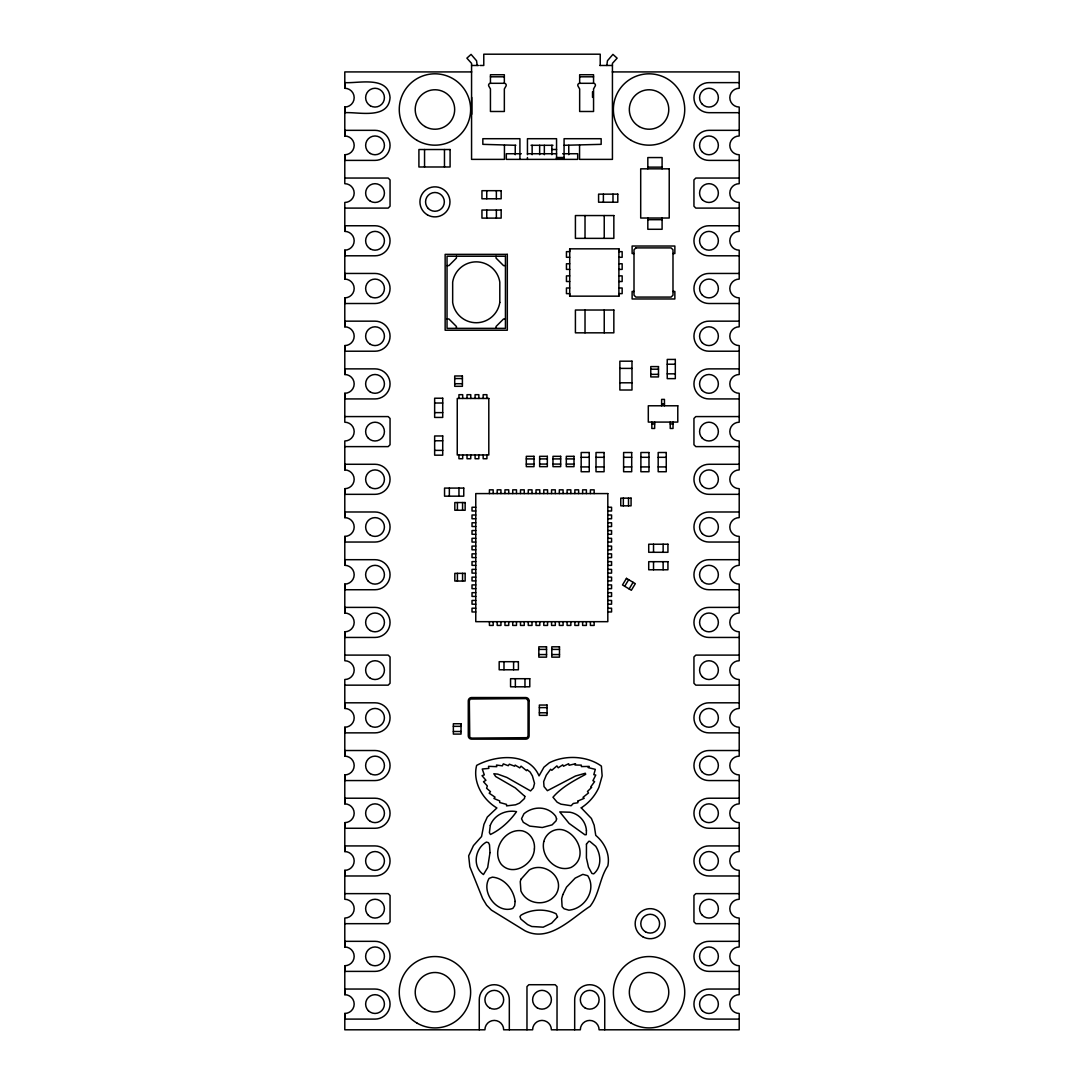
<?xml version="1.0" encoding="UTF-8"?>
<svg xmlns="http://www.w3.org/2000/svg" width="1084" height="1084" viewBox="0 0 1084 1084"><rect width="100%" height="100%" fill="white"/><g stroke="black" fill="none" stroke-linecap="round" stroke-linejoin="round"><path stroke-width="1.5" d="M569.71 296.162L569.71 248.832L618.896 248.832L618.896 296.162L569.71 296.162L569.71 293.628L566.444 293.628L566.444 287.992L569.71 287.992M344.793 88.265L344.793 82.628C358.696 83.495 388.424 75.514 390.05 97.655C388.424 119.809 358.696 111.828 344.793 112.682L344.793 107.045A9.39 9.39 0 0 0 354.183 97.655A9.39 9.39 0 0 0 344.793 88.265L344.793 71.923L471.743 71.923M344.793 135.974L344.793 130.337L375.023 130.337A15.027 15.027 0 0 1 390.05 145.364A15.027 15.027 0 0 1 375.023 160.391L344.793 160.391L344.793 154.755A9.39 9.39 0 0 0 354.183 145.364A9.39 9.39 0 0 0 344.793 135.974L344.793 107.045M344.793 231.38L344.793 225.757L375.023 225.757A15.027 15.027 0 0 1 390.05 240.783A15.027 15.027 0 0 1 375.023 255.797L344.793 255.797L344.793 250.174A9.39 9.39 0 0 0 354.183 240.783A9.39 9.39 0 0 0 344.793 231.38L344.793 202.464A9.39 9.39 0 0 0 354.183 193.074A9.39 9.39 0 0 0 344.793 183.684L344.793 154.755M344.793 279.089L344.793 273.453L375.023 273.453A15.027 15.027 0 0 1 390.05 288.48A15.027 15.027 0 0 1 375.023 303.506L344.793 303.506L344.793 297.87A9.39 9.39 0 0 0 354.183 288.48A9.39 9.39 0 0 0 344.793 279.089L344.793 250.174M344.793 326.799L344.793 321.162L375.023 321.162A15.027 15.027 0 0 1 390.05 336.189A15.027 15.027 0 0 1 375.023 351.216L344.793 351.216L344.793 345.579A9.39 9.39 0 0 0 354.183 336.189A9.39 9.39 0 0 0 344.793 326.799L344.793 297.87M344.793 374.508L344.793 368.872L375.023 368.872A15.027 15.027 0 0 1 390.05 383.899A15.027 15.027 0 0 1 375.023 398.926L344.793 398.926L344.793 393.289A9.39 9.39 0 0 0 354.183 383.899A9.39 9.39 0 0 0 344.793 374.508L344.793 345.579M344.793 469.914L344.793 464.277L375.023 464.277A15.027 15.027 0 0 1 390.05 479.304A15.027 15.027 0 0 1 375.023 494.331L344.793 494.331L344.793 488.694A9.39 9.39 0 0 0 354.183 479.304A9.39 9.39 0 0 0 344.793 469.914L344.793 440.985A9.39 9.39 0 0 0 354.183 431.595A9.39 9.39 0 0 0 344.793 422.204L344.793 393.289M344.793 517.624L344.793 511.987L375.023 511.987A15.027 15.027 0 0 1 390.05 527.014A15.027 15.027 0 0 1 375.023 542.041L344.793 542.041L344.793 536.404A9.39 9.39 0 0 0 354.183 527.014A9.39 9.39 0 0 0 344.793 517.624L344.793 488.694M344.793 565.32L344.793 559.696L375.023 559.696A15.027 15.027 0 0 1 390.05 574.723A15.027 15.027 0 0 1 375.023 589.737L344.793 589.737L344.793 584.113A9.39 9.39 0 0 0 354.183 574.723A9.39 9.39 0 0 0 344.793 565.32L344.793 536.404M344.793 613.029L344.793 607.392L375.023 607.392A15.027 15.027 0 0 1 390.05 622.419A15.027 15.027 0 0 1 375.023 637.446L344.793 637.446L344.793 631.809A9.39 9.39 0 0 0 354.183 622.419A9.39 9.39 0 0 0 344.793 613.029L344.793 584.113M344.793 708.448L344.793 702.811L375.023 702.811A15.027 15.027 0 0 1 390.05 717.838A15.027 15.027 0 0 1 375.023 732.865L344.793 732.865L344.793 727.229A9.39 9.39 0 0 0 354.183 717.838A9.39 9.39 0 0 0 344.793 708.448L344.793 679.519A9.39 9.39 0 0 0 354.183 670.129A9.39 9.39 0 0 0 344.793 660.739L344.793 631.809M344.793 756.144L344.793 750.521L375.023 750.521A15.027 15.027 0 0 1 390.05 765.534A15.027 15.027 0 0 1 375.023 780.561L344.793 780.561L344.793 774.924A9.39 9.39 0 0 0 354.183 765.534A9.39 9.39 0 0 0 344.793 756.144L344.793 727.229M344.793 803.854L344.793 798.217L375.023 798.217A15.027 15.027 0 0 1 390.05 813.244A15.027 15.027 0 0 1 375.023 828.271L344.793 828.271L344.793 822.634A9.39 9.39 0 0 0 354.183 813.244A9.39 9.39 0 0 0 344.793 803.854L344.793 774.924M344.793 851.563L344.793 845.926L375.023 845.926A15.027 15.027 0 0 1 390.05 860.953A15.027 15.027 0 0 1 375.023 875.98L344.793 875.98L344.793 870.344A9.39 9.39 0 0 0 354.183 860.953A9.39 9.39 0 0 0 344.793 851.563L344.793 822.634M344.793 946.969L344.793 941.332L375.023 941.332A15.027 15.027 0 0 1 390.05 956.359A15.027 15.027 0 0 1 375.023 971.386L344.793 971.386L344.793 965.749A9.39 9.39 0 0 0 354.183 956.359A9.39 9.39 0 0 0 344.793 946.969L344.793 918.053A9.39 9.39 0 0 0 354.183 908.663A9.39 9.39 0 0 0 344.793 899.273L344.793 870.344M344.793 994.678L344.793 989.042L375.023 989.042A15.027 15.027 0 0 1 390.05 1004.069A15.027 15.027 0 0 1 375.023 1019.096L344.793 1019.096L344.793 1013.459A9.39 9.39 0 0 0 354.183 1004.069A9.39 9.39 0 0 0 344.793 994.678L344.793 965.749M624.709 586.281L628.679 579.683M629.14 588.937L633.097 582.338M471.567 65.474L478.532 65.474M479.982 65.474L483.776 65.474L483.776 54.2L600.224 54.2L600.224 65.474M599.818 65.474L612.433 65.474M612.257 71.923L739.207 71.923L739.207 88.265A9.39 9.39 0 0 0 729.817 97.655A9.39 9.39 0 0 0 739.207 107.045L739.207 135.974A9.39 9.39 0 0 0 729.817 145.364A9.39 9.39 0 0 0 739.207 154.755L739.207 183.684A9.39 9.39 0 0 0 729.817 193.074A9.39 9.39 0 0 0 739.207 202.464L739.207 231.38A9.39 9.39 0 0 0 729.817 240.783A9.39 9.39 0 0 0 739.207 250.174L739.207 279.089A9.39 9.39 0 0 0 729.817 288.48A9.39 9.39 0 0 0 739.207 297.87L739.207 326.799A9.39 9.39 0 0 0 729.817 336.189A9.39 9.39 0 0 0 739.207 345.579L739.207 374.508A9.39 9.39 0 0 0 729.817 383.899A9.39 9.39 0 0 0 739.207 393.289L739.207 422.204A9.39 9.39 0 0 0 729.817 431.595A9.39 9.39 0 0 0 739.207 440.985L739.207 469.914A9.39 9.39 0 0 0 729.817 479.304A9.39 9.39 0 0 0 739.207 488.694L739.207 517.624A9.39 9.39 0 0 0 729.817 527.014A9.39 9.39 0 0 0 739.207 536.404L739.207 565.32A9.39 9.39 0 0 0 729.817 574.723A9.39 9.39 0 0 0 739.207 584.113L739.207 613.029A9.39 9.39 0 0 0 729.817 622.419A9.39 9.39 0 0 0 739.207 631.809L739.207 660.739A9.39 9.39 0 0 0 729.817 670.129A9.39 9.39 0 0 0 739.207 679.519L739.207 708.448A9.39 9.39 0 0 0 729.817 717.838A9.39 9.39 0 0 0 739.207 727.229L739.207 756.144A9.39 9.39 0 0 0 729.817 765.534A9.39 9.39 0 0 0 739.207 774.924L739.207 803.854A9.39 9.39 0 0 0 729.817 813.244A9.39 9.39 0 0 0 739.207 822.634L739.207 851.563A9.39 9.39 0 0 0 729.817 860.953A9.39 9.39 0 0 0 739.207 870.344L739.207 899.273A9.39 9.39 0 0 0 729.817 908.663A9.39 9.39 0 0 0 739.207 918.053L739.207 946.969A9.39 9.39 0 0 0 729.817 956.359A9.39 9.39 0 0 0 739.207 965.749L739.207 994.678A9.39 9.39 0 0 0 729.817 1004.069A9.39 9.39 0 0 0 739.207 1013.459L739.207 1029.8L599.1 1029.8A9.39 9.39 0 0 0 589.71 1020.41A9.39 9.39 0 0 0 580.319 1029.8L551.39 1029.8A9.39 9.39 0 0 0 542 1020.41A9.39 9.39 0 0 0 532.61 1029.8L503.681 1029.8A9.39 9.39 0 0 0 494.29 1020.41A9.39 9.39 0 0 0 484.9 1029.8L344.793 1029.8L344.793 1013.459M490.442 76.801L504.345 76.801M579.655 76.801L593.558 76.801M739.207 82.628L708.977 82.628A15.027 15.027 0 0 0 693.95 97.655A15.027 15.027 0 0 0 708.977 112.682L739.207 112.682M490.442 83.305L504.345 83.305A1.883 1.883 0 0 1 505.971 86.124L504.345 88.942L504.345 111.489L490.442 111.489L490.442 88.942L488.816 86.124A1.883 1.883 0 0 1 490.442 83.305L490.442 74.742L504.345 74.742L504.345 83.305M579.655 83.305L593.558 83.305A1.883 1.883 0 0 1 595.373 85.677L593.558 88.942L593.558 111.489L579.655 111.489L579.655 88.942L578.029 86.124A1.883 1.883 0 0 1 579.655 83.305L579.655 74.742L593.558 74.742L593.558 83.305M739.207 130.337L708.977 130.337A15.027 15.027 0 0 0 693.95 145.364A15.027 15.027 0 0 0 708.977 160.391L739.207 160.391M515.862 145.297L482.841 144.348L482.841 138.711L519.927 138.711L519.927 159.375M531.038 145.297L552.962 145.297M564.073 145.297L601.159 144.348L601.159 138.711L564.073 138.711L564.073 159.375M551.864 149.497L556.553 149.497M521.336 153.738L506.309 153.738L506.309 159.375L577.691 159.375L577.691 153.738L562.664 153.738M527.447 153.738L556.553 153.738M556.553 157.505L564.073 157.505M556.553 157.979L564.073 157.979M556.553 158.44L564.073 158.44M556.553 158.833L564.073 158.833M556.553 159.131L564.073 159.131M647.826 167.139L662.094 167.139M344.793 178.047L388.18 178.047L390.05 179.93L390.05 206.217L388.18 208.101L344.793 208.101M739.207 178.047L695.82 178.047L693.95 179.93L693.95 206.217L695.82 208.101L739.207 208.101M647.826 219.7L662.094 219.7M739.207 225.757L708.977 225.757A15.027 15.027 0 0 0 693.95 240.783A15.027 15.027 0 0 0 708.977 255.797L739.207 255.797M634.005 253.534L632.121 253.534L632.121 246.027L674.858 246.027L674.858 253.534L672.988 253.534M569.71 257.287L566.444 257.287L566.444 251.651L569.71 251.651L569.71 248.832M618.896 257.287L622.162 257.287L622.162 251.651L618.896 251.651L618.896 248.832M569.71 263.764L566.444 263.764L566.444 269.401L569.71 269.401M618.896 263.764L622.162 263.764L622.162 269.401L618.896 269.401M447.028 265.621L448.911 265.621L456.418 258.114L456.418 256.231M505.442 265.621L503.559 265.621L496.052 258.114L496.052 256.231M739.207 273.453L708.977 273.453A15.027 15.027 0 0 0 693.95 288.48A15.027 15.027 0 0 0 708.977 303.506L739.207 303.506M569.71 275.878L566.444 275.878L566.444 281.515L569.71 281.515M618.896 275.878L622.162 275.878L622.162 281.515L618.896 281.515M618.896 287.992L622.162 287.992L622.162 293.628L618.896 293.628L618.896 296.162M634.005 291.447L632.121 291.447L632.121 298.967L674.858 298.967L674.858 291.447L672.988 291.447M447.028 318.967L448.911 318.967L456.418 326.474L456.418 328.357M505.442 318.967L503.559 318.967L496.052 326.474L496.052 328.357M739.207 321.162L708.977 321.162A15.027 15.027 0 0 0 693.95 336.189A15.027 15.027 0 0 0 708.977 351.216L739.207 351.216M667.229 364.224L675.318 364.224M619.858 368.397L631.986 368.397M739.207 368.872L708.977 368.872A15.027 15.027 0 0 0 693.95 383.899A15.027 15.027 0 0 0 708.977 398.926L739.207 398.926M650.779 369.183L658.489 369.183M667.229 373.831L675.318 373.831M650.779 374.346L658.489 374.346M454.711 378.56L462.407 378.56M619.858 382.801L631.986 382.801M454.711 383.722L462.407 383.722M434.643 403.018L442.719 403.018M661.633 403.898L664.451 403.898M434.643 412.625L442.719 412.625M344.793 416.581L388.18 416.581L390.05 418.451L390.05 444.752L388.18 446.622L344.793 446.622M739.207 416.581L695.82 416.581L693.95 418.451L693.95 444.752L695.82 446.622L739.207 446.622M651.836 423.952L654.655 423.952M670.224 423.952L673.029 423.952M434.643 440.768L442.719 440.768M434.643 450.375L442.719 450.375M581.173 457.312L589.249 457.312M596.01 457.312L604.086 457.312M623.612 457.312L631.701 457.312M640.888 457.312L648.977 457.312M658.178 457.312L666.254 457.312M526.296 458.911L534.005 458.911M539.642 458.911L547.339 458.911M552.976 458.911L560.672 458.911M566.309 458.911L574.005 458.911M526.296 464.074L534.005 464.074M539.642 464.074L547.339 464.074M552.976 464.074L560.672 464.074M566.309 464.074L574.005 464.074M739.207 464.277L708.977 464.277A15.027 15.027 0 0 0 693.95 479.304A15.027 15.027 0 0 0 708.977 494.331L739.207 494.331M581.173 466.919L589.249 466.919M596.01 466.919L604.086 466.919M623.612 466.919L631.701 466.919M640.888 466.919L648.977 466.919M658.178 466.919L666.254 466.919M475.768 507.244L472.014 507.244L472.014 510.998L475.768 510.998M607.812 507.244L611.566 507.244L611.566 510.998L607.812 510.998M739.207 511.987L708.977 511.987A15.027 15.027 0 0 0 693.95 527.014A15.027 15.027 0 0 0 708.977 542.041L739.207 542.041M475.768 515.008L472.014 515.008L472.014 518.762L475.768 518.762M607.812 515.008L611.566 515.008L611.566 518.762L607.812 518.762M475.768 522.773L472.014 522.773L472.014 526.526L475.768 526.526M607.812 522.773L611.566 522.773L611.566 526.526L607.812 526.526M475.768 530.537L472.014 530.537L472.014 534.29L475.768 534.29M607.812 530.537L611.566 530.537L611.566 534.29L607.812 534.29M475.768 538.301L472.014 538.301L472.014 542.068L475.768 542.068M607.812 538.301L611.566 538.301L611.566 542.068L607.812 542.068M475.768 546.079L472.014 546.079L472.014 549.832L475.768 549.832M607.812 546.079L611.566 546.079L611.566 549.832L607.812 549.832M475.768 553.843L472.014 553.843L472.014 557.596L475.768 557.596M607.812 553.843L611.566 553.843L611.566 557.596L607.812 557.596M739.207 559.696L708.977 559.696A15.027 15.027 0 0 0 693.95 574.723A15.027 15.027 0 0 0 708.977 589.737L739.207 589.737M475.768 561.607L472.014 561.607L472.014 565.36L475.768 565.36M607.812 561.607L611.566 561.607L611.566 565.36L607.812 565.36M475.768 569.371L472.014 569.371L472.014 573.124L475.768 573.124M607.812 569.371L611.566 569.371L611.566 573.124L607.812 573.124M475.768 577.135L472.014 577.135L472.014 580.902L475.768 580.902M607.812 577.135L611.566 577.135L611.566 580.902L607.812 580.902M475.768 584.913L472.014 584.913L472.014 588.666L475.768 588.666M607.812 584.913L611.566 584.913L611.566 588.666L607.812 588.666M475.768 592.677L472.014 592.677L472.014 596.43L475.768 596.43M607.812 592.677L611.566 592.677L611.566 596.43L607.812 596.43M475.768 600.441L472.014 600.441L472.014 604.194L475.768 604.194M607.812 600.441L611.566 600.441L611.566 604.194L607.812 604.194M739.207 607.392L708.977 607.392A15.027 15.027 0 0 0 693.95 622.419A15.027 15.027 0 0 0 708.977 637.446L739.207 637.446M475.768 608.205L472.014 608.205L472.014 611.959L475.768 611.959M607.812 608.205L611.566 608.205L611.566 611.959L607.812 611.959M538.829 649.397L546.539 649.397M551.797 649.397L559.493 649.397M538.829 654.56L546.539 654.56M551.797 654.56L559.493 654.56M344.793 655.102L388.18 655.102L390.05 656.985L390.05 683.272L388.18 685.156L344.793 685.156M739.207 655.102L695.82 655.102L693.95 656.985L693.95 683.272L695.82 685.156L739.207 685.156M739.207 702.811L708.977 702.811A15.027 15.027 0 0 0 693.95 717.838A15.027 15.027 0 0 0 708.977 732.865L739.207 732.865M539.358 707.622L547.054 707.622M539.358 712.784L547.054 712.784M453.356 726.334L461.052 726.334M453.356 731.497L461.052 731.497M739.207 750.521L708.977 750.521A15.027 15.027 0 0 0 693.95 765.534A15.027 15.027 0 0 0 708.977 780.561L739.207 780.561M739.207 798.217L708.977 798.217A15.027 15.027 0 0 0 693.95 813.244A15.027 15.027 0 0 0 708.977 828.271L739.207 828.271M739.207 845.926L708.977 845.926A15.027 15.027 0 0 0 693.95 860.953A15.027 15.027 0 0 0 708.977 875.98L739.207 875.98M344.793 893.636L388.18 893.636L390.05 895.506L390.05 921.806L388.18 923.676L344.793 923.676M739.207 893.636L695.82 893.636L693.95 895.506L693.95 921.806L695.82 923.676L739.207 923.676M739.207 941.332L708.977 941.332A15.027 15.027 0 0 0 693.95 956.359A15.027 15.027 0 0 0 708.977 971.386L739.207 971.386M739.207 989.042L708.977 989.042A15.027 15.027 0 0 0 693.95 1004.069A15.027 15.027 0 0 0 708.977 1019.096L739.207 1019.096M581.241 807.837L591.417 818.474L594.168 825.222L595.753 835.371C604.615 842.837 610.224 854.219 607.826 865.886C599.438 878.352 599.344 894.585 590.048 906.332C571.417 918.27 549.263 943.012 524.981 930.777L491.391 910.099L486.581 905.14L482.637 898.582L469.833 866.726L468.667 855.845L473.464 845.588L481.553 836.55L483.911 824.436L487.299 817.065L496.892 807.959C482.732 799.64 472.394 781.889 476.635 765.399C495.822 755.087 528.748 751.835 539.046 775.873L543.951 767.174L549.29 762.811C564.899 754.803 587.027 755.684 601.39 766.103L602.148 775.914L598.896 787.363A47.764 47.764 0 0 1 581.241 807.837M673.029 422.082L673.029 428.465L670.224 428.465L670.224 422.082M664.451 405.782L664.451 399.386L661.633 399.386L661.633 405.782M663.137 544.222L663.137 552.298M663.137 561.688L663.137 569.778M662.094 168.833L662.094 157.559L647.826 157.559L647.826 168.833M662.094 218.019L662.094 229.28L647.826 229.28L647.826 218.019M654.655 422.082L654.655 428.465L651.836 428.465L651.836 422.082M653.53 544.222L653.53 552.298M653.53 561.688L653.53 569.778M628.503 498.139L628.503 505.835M623.341 498.139L623.341 505.835M612.988 194.144L612.988 202.22M606.796 65.474L607.46 60.731L612.934 54.39L617.121 58.157L612.433 63.373L612.433 159.375L579.561 159.375L579.561 145.297M604.736 1029.8L604.736 999.746A15.027 15.027 0 0 0 589.71 984.719A15.027 15.027 0 0 0 574.683 999.746L574.683 1029.8M604.235 215.553L604.235 238.358M604.235 310.024L604.235 332.829M603.381 194.144L603.381 202.22M594.154 493.586L594.154 489.832L590.401 489.832L590.401 493.586M594.154 621.674L594.154 625.427L590.401 625.427L590.401 621.674M592.528 91.761L592.528 97.397M586.39 493.586L586.39 489.832L582.623 489.832L582.623 493.586M586.39 621.674L586.39 625.427L582.623 625.427L582.623 621.674M585.021 215.553L585.021 238.358M585.021 310.024L585.021 332.829M578.612 493.586L578.612 489.832L574.859 489.832L574.859 493.586M578.612 621.674L578.612 625.427L574.859 625.427L574.859 621.674M570.848 493.586L570.848 489.832L567.095 489.832L567.095 493.586M570.848 621.674L570.848 625.427L567.095 625.427L567.095 621.674M568.761 145.297L568.761 154.687M563.084 493.586L563.084 489.832L559.33 489.832L559.33 493.586M563.084 621.674L563.084 625.427L559.33 625.427L559.33 621.674M557.027 1029.8L557.027 986.603L555.144 984.719L528.856 984.719L526.973 986.603L526.973 1029.8M556.553 159.375L556.553 138.711L527.447 138.711L527.447 154.687M555.32 493.586L555.32 489.832L551.566 489.832L551.566 493.586M555.32 621.674L555.32 625.427L551.566 625.427L551.566 621.674M551.864 145.297L551.864 154.687M547.556 493.586L547.556 489.832L543.789 489.832L543.789 493.586M547.556 621.674L547.556 625.427L543.789 625.427L543.789 621.674M544.344 145.297L544.344 154.687M539.778 493.586L539.778 489.832L536.024 489.832L536.024 493.586M539.778 621.674L539.778 625.427L536.024 625.427L536.024 621.674M539.656 145.297L539.656 154.687M532.136 145.297L532.136 154.687M532.014 493.586L532.014 489.832L528.26 489.832L528.26 493.586M532.014 621.674L532.014 625.427L528.26 625.427L528.26 621.674M527.447 157.505L527.447 159.375M524.968 678.706L524.968 686.795M524.25 493.586L524.25 489.832L520.496 489.832L520.496 493.586M524.25 621.674L524.25 625.427L520.496 625.427L520.496 621.674M516.485 493.586L516.485 489.832L512.732 489.832L512.732 493.586M516.485 621.674L516.485 625.427L512.732 625.427L512.732 621.674M515.361 678.706L515.361 686.795M515.239 145.297L515.239 154.687M513.599 661.687L513.599 669.777M509.317 1029.8L509.317 999.746A15.027 15.027 0 0 0 494.29 984.719A15.027 15.027 0 0 0 479.263 999.746L479.263 1029.8M508.721 493.586L508.721 489.832L504.954 489.832L504.954 493.586M508.721 621.674L508.721 625.427L504.954 625.427L504.954 621.674M504.439 145.297L504.439 159.375L471.567 159.375L471.567 63.373L466.879 58.157L471.066 54.39L476.54 60.731L477.204 65.474M503.992 661.687L503.992 669.777M500.943 493.586L500.943 489.832L497.19 489.832L497.19 493.586M500.943 621.674L500.943 625.427L497.19 625.427L497.19 621.674M496.364 190.689L496.364 198.778M496.364 210.039L496.364 218.114M493.179 493.586L493.179 489.832L489.426 489.832L489.426 493.586M493.179 621.674L493.179 625.427L489.426 625.427L489.426 621.674M486.919 398.451L486.919 394.684L483.166 394.684L483.166 398.451M486.919 454.982L486.919 458.735L483.166 458.735L483.166 454.982M486.757 190.689L486.757 198.778M486.757 210.039L486.757 218.114M478.843 398.451L478.843 394.684L475.09 394.684L475.09 398.451M478.843 454.982L478.843 458.735L475.09 458.735L475.09 454.982M471.703 97.397L471.703 114.308M470.768 398.451L470.768 394.684L467.014 394.684L467.014 398.451M470.768 454.982L470.768 458.735L467.014 458.735L467.014 454.982M462.692 398.451L462.692 394.684L458.938 394.684L458.938 398.451M462.692 454.982L462.692 458.735L458.938 458.735L458.938 454.982M462.57 502.542L462.57 510.252M462.57 573.355L462.57 581.051M458.952 488.085L458.952 496.174M457.407 502.542L457.407 510.252M457.407 573.355L457.407 581.051M449.345 488.085L449.345 496.174M444.467 149.524L444.467 166.99M424.549 149.524L424.549 166.99M528.071 700.481L528.057 735.779L527.217 737.676L471.648 738.109L469.751 737.255L469.331 700.914L470.185 699.017L526.201 698.597L528.071 700.481M529.127 700.847L529.114 735.846A3.306 3.306 0 0 1 525.808 739.153L471.581 739.153A3.306 3.306 0 0 1 468.274 735.846L468.274 700.833A3.306 3.306 0 0 1 471.581 697.54L525.821 697.554A3.306 3.306 0 0 1 529.127 700.847M586.458 844.084L586.417 857.945L588.476 867.132L591.918 873.46L593.693 873.853C601.905 867.024 601.092 854.693 595.766 846.347L589.872 841.401L588.856 841.238L586.458 844.084M543.789 841.563C540.442 856.55 555.997 873.108 571.16 867.403C587.636 858.514 578.991 835.114 563.68 830.087C554.9 827.499 546.119 832.932 543.789 841.563M586.43 830.52L586.281 834.666L584.913 834.788L569.1 823.42L559.778 811.916L570.048 812.228A19.986 19.986 0 0 1 586.43 830.52M489.995 852.593L487.678 867.566L483.45 874.544C472.082 866.712 474.86 848.433 486.391 842.105L488.478 842.674L489.494 844.802L489.995 852.593M515.13 901.454L514.629 905.75L512.827 908.406C496.892 914.205 480.768 891.996 489.141 878.352L492.38 877.146C504.548 878.067 513.802 889.896 515.13 901.454M490.293 825.358L489.399 832.648L490.456 834.477C500.903 829.436 509.995 820.927 516.54 811.645C505.849 809.572 494.223 814.87 490.293 825.358M578.07 800.954L577.84 802.743L573.273 803.474L571.16 805.737L560.902 804.165L557.135 802.187L552.962 797.228C561.824 786.998 574.181 780.548 585.672 774.328L585.333 773.244L575.468 776.022L547.406 790.683L544.019 786.591L543.653 781.618L546.282 775.168L550.604 769.261L551.81 770.317L556.891 765.9L558.233 767.784L562.759 764.857L563.463 766.239L568.639 763.719L569.086 765.263L575.55 763.746L574.981 765.006L581.322 765.128L581.39 766.578L589.235 766.415L588.097 767.567L595.306 769.355L593.802 774.667L595.766 775.06L592.921 780.67L594.601 781.632L590.726 786.876L591.674 787.363L587.501 791.469L588.476 792.973L583.029 797.323L584.181 798.312L578.07 800.954M524.805 796.347L524.507 798.501L519.575 803.095L515.591 804.802L506.553 805.886L506.553 804.382L499.724 802.539L499.724 800.954L493.938 798.461L495.022 797.133L489.196 793.203L490.469 791.672L486.608 788.244L487.326 785.941L483.518 781.74L485.917 780.277L482.028 775.67L484.304 774.884L482.258 769.003L488.83 768.407L488.518 766.32L496.784 766.673L496.486 765.06L502.393 765.846L503.301 763.868L508.247 765.711L509.344 764.206L514.643 766.198L515.13 765.101L519.778 767.879L521.065 766.185L526.499 770.656L527.109 769.681L530.144 772.065L532.407 775.914L534.52 783.366L533.369 787.905L530.55 790.927L506.906 777.472L497.719 774.125L493.843 773.759L495.645 776.51L515.307 787.905L524.805 796.347M534.398 848.989C533.775 864.314 512.813 877.186 501.269 864.327C490.686 850.005 505.212 827.634 522.637 830.913C530.537 832.986 535.252 841.062 534.398 848.989M556.58 818.881L556.078 820.832L552.108 824.87L542.312 827.512L529.697 826.103L523.287 822.309L521.526 818.745L523.938 813.786C533.342 805.778 548.084 805.913 555.699 816.293L556.58 818.881M562.813 894.639L561.648 898.785L562.108 906.658L564.019 908.758L568.87 910.181C584.723 908.866 596.823 889.883 587.731 875.696L582.853 874.368L575.157 878.121L566.539 887.105L562.813 894.639M520.984 879.232L520.266 881.631L520.903 890.926C526.919 905.14 547.501 906.956 556.092 894.205C565.78 877.755 544.425 860.981 529.249 869.978L520.984 879.232M626.457 578.355L622.501 584.953L631.349 590.279L635.319 583.666L626.457 578.355M557.515 916.942L551.648 923.161L543.219 927.172L531.797 926.508L527.623 924.598L520.835 919.069L519.954 916.549L521.025 915.153C531.485 909.029 545.211 908.433 556.119 913.785L557.515 916.942M635.874 247.897L634.005 249.781L634.005 295.214L635.874 297.084L671.104 297.084L672.988 295.214L672.988 249.781L671.104 247.897L635.874 247.897M450.09 149.524L418.912 149.524L418.912 166.99L450.09 166.99L450.09 149.524M669.221 168.833L640.698 168.833L640.698 218.019L669.221 218.019L669.221 168.833M501.16 190.689L481.946 190.689L481.946 198.778L501.16 198.778L501.16 190.689M617.799 194.144L598.585 194.144L598.585 202.22L617.799 202.22L617.799 194.144M501.16 210.039L481.946 210.039L481.946 218.114L501.16 218.114L501.16 210.039M613.842 215.553L575.414 215.553L575.414 238.358L613.842 238.358L613.842 215.553M507.312 254.361L445.145 254.361L445.145 330.227L507.312 330.227L507.312 254.361M505.442 256.231L447.028 256.231L447.028 328.357L505.442 328.357L505.442 256.231M613.842 310.024L575.414 310.024L575.414 332.829L613.842 332.829L613.842 310.024M675.318 359.427L667.229 359.427L667.229 378.641L675.318 378.641L675.318 359.427M631.986 361.189L619.858 361.189L619.858 390.01L631.986 390.01L631.986 361.189M658.489 366.595L650.779 366.595L650.779 376.934L658.489 376.934L658.489 366.595M462.407 375.972L454.711 375.972L454.711 386.311L462.407 386.311L462.407 375.972M442.719 398.221L434.643 398.221L434.643 417.435L442.719 417.435L442.719 398.221M488.803 398.451L457.245 398.451L457.245 454.982L488.803 454.982L488.803 398.451M677.785 405.782L648.3 405.782L648.3 422.082L677.785 422.082L677.785 405.782M442.719 435.971L434.643 435.971L434.643 455.185L442.719 455.185L442.719 435.971M589.249 452.516L581.173 452.516L581.173 471.73L589.249 471.73L589.249 452.516M604.086 452.516L596.01 452.516L596.01 471.73L604.086 471.73L604.086 452.516M631.701 452.516L623.612 452.516L623.612 471.73L631.701 471.73L631.701 452.516M648.977 452.516L640.888 452.516L640.888 471.73L648.977 471.73L648.977 452.516M666.254 452.516L658.178 452.516L658.178 471.73L666.254 471.73L666.254 452.516M534.005 456.323L526.296 456.323L526.296 466.648L534.005 466.648L534.005 456.323M547.339 456.323L539.642 456.323L539.642 466.648L547.339 466.648L547.339 456.323M560.672 456.323L552.976 456.323L552.976 466.648L560.672 466.648L560.672 456.323M574.005 456.323L566.309 456.323L566.309 466.648L574.005 466.648L574.005 456.323M463.762 488.085L444.548 488.085L444.548 496.174L463.762 496.174L463.762 488.085M607.812 493.586L475.768 493.586L475.768 621.674L607.812 621.674L607.812 493.586M631.078 498.139L620.753 498.139L620.753 505.835L631.078 505.835L631.078 498.139M465.144 502.542L454.819 502.542L454.819 510.252L465.144 510.252L465.144 502.542M667.934 544.222L648.72 544.222L648.72 552.298L667.934 552.298L667.934 544.222M667.934 561.688L648.72 561.688L648.72 569.778L667.934 569.778L667.934 561.688M465.144 573.355L454.819 573.355L454.819 581.051L465.144 581.051L465.144 573.355M546.539 646.809L538.829 646.809L538.829 657.148L546.539 657.148L546.539 646.809M559.493 646.809L551.797 646.809L551.797 657.148L559.493 657.148L559.493 646.809M518.396 661.687L499.182 661.687L499.182 669.777L518.396 669.777L518.396 661.687M529.778 678.706L510.564 678.706L510.564 686.795L529.778 686.795L529.778 678.706M547.054 705.047L539.358 705.047L539.358 715.372L547.054 715.372L547.054 705.047M461.052 723.746L453.356 723.746L453.356 734.085L461.052 734.085L461.052 723.746M499.805 302.436L499.805 282.152A23.834 23.834 0 0 0 452.665 282.152L452.665 302.436A23.834 23.834 0 0 0 499.805 302.436M370.335 773.678A9.39 9.39 0 0 0 384.427 765.534A9.39 9.39 0 0 0 370.335 757.404A9.39 9.39 0 0 0 370.335 773.678M370.335 725.968A9.39 9.39 0 0 0 384.427 717.838A9.39 9.39 0 0 0 370.335 709.708A9.39 9.39 0 0 0 370.335 725.968M370.335 535.144A9.39 9.39 0 0 0 384.427 527.014A9.39 9.39 0 0 0 370.335 518.884A9.39 9.39 0 0 0 370.335 535.144M370.335 487.434A9.39 9.39 0 0 0 384.427 479.304A9.39 9.39 0 0 0 370.335 471.174A9.39 9.39 0 0 0 370.335 487.434M368.384 438.234A9.39 9.39 0 0 0 384.102 434.034A9.39 9.39 0 0 0 372.598 422.53A9.39 9.39 0 0 0 368.384 438.234M368.384 581.363A9.39 9.39 0 0 0 384.102 577.149A9.39 9.39 0 0 0 372.598 565.645A9.39 9.39 0 0 0 368.384 581.363M370.335 630.549A9.39 9.39 0 0 0 384.427 622.419A9.39 9.39 0 0 0 370.335 614.289A9.39 9.39 0 0 0 370.335 630.549M370.335 678.259A9.39 9.39 0 0 0 384.427 670.129A9.39 9.39 0 0 0 370.335 661.999A9.39 9.39 0 0 0 370.335 678.259M370.335 105.798A9.39 9.39 0 0 0 384.427 97.655A9.39 9.39 0 0 0 370.335 89.525A9.39 9.39 0 0 0 370.335 105.798M370.335 153.494A9.39 9.39 0 0 0 384.427 145.364A9.39 9.39 0 0 0 370.335 137.234A9.39 9.39 0 0 0 370.335 153.494M370.335 201.204A9.39 9.39 0 0 0 384.427 193.074A9.39 9.39 0 0 0 370.335 184.944A9.39 9.39 0 0 0 370.335 201.204M370.335 248.913A9.39 9.39 0 0 0 384.427 240.783A9.39 9.39 0 0 0 370.335 232.64A9.39 9.39 0 0 0 370.335 248.913M370.335 296.61A9.39 9.39 0 0 0 384.427 288.48A9.39 9.39 0 0 0 370.335 280.349A9.39 9.39 0 0 0 370.335 296.61M370.335 344.319A9.39 9.39 0 0 0 384.427 336.189A9.39 9.39 0 0 0 370.335 328.059A9.39 9.39 0 0 0 370.335 344.319M370.335 392.029A9.39 9.39 0 0 0 384.427 383.899A9.39 9.39 0 0 0 370.335 375.755A9.39 9.39 0 0 0 370.335 392.029M537.298 1007.876A9.39 9.39 0 0 0 551.39 999.746A9.39 9.39 0 0 0 537.298 991.616A9.39 9.39 0 0 0 537.298 1007.876M585.008 1007.876A9.39 9.39 0 0 0 599.1 999.746A9.39 9.39 0 0 0 585.008 991.616A9.39 9.39 0 0 0 585.008 1007.876M702.324 1010.708A9.39 9.39 0 0 0 718.042 1006.494A9.39 9.39 0 0 0 706.538 995.004A9.39 9.39 0 0 0 702.324 1010.708M702.324 629.059A9.39 9.39 0 0 0 718.042 624.858A9.39 9.39 0 0 0 706.538 613.354A9.39 9.39 0 0 0 702.324 629.059M370.335 821.374A9.39 9.39 0 0 0 384.427 813.244A9.39 9.39 0 0 0 370.335 805.114A9.39 9.39 0 0 0 370.335 821.374M368.384 1010.708A9.39 9.39 0 0 0 384.102 1006.494A9.39 9.39 0 0 0 372.598 995.004A9.39 9.39 0 0 0 368.384 1010.708M370.335 964.503A9.39 9.39 0 0 0 384.427 956.359A9.39 9.39 0 0 0 370.335 948.229A9.39 9.39 0 0 0 370.335 964.503M368.384 915.303A9.39 9.39 0 0 0 384.102 911.088A9.39 9.39 0 0 0 372.598 899.584A9.39 9.39 0 0 0 368.384 915.303M368.384 867.593A9.39 9.39 0 0 0 384.102 863.379A9.39 9.39 0 0 0 372.598 851.875A9.39 9.39 0 0 0 368.384 867.593M702.324 915.303A9.39 9.39 0 0 0 718.042 911.088A9.39 9.39 0 0 0 706.538 899.584A9.39 9.39 0 0 0 702.324 915.303M702.324 867.593A9.39 9.39 0 0 0 718.042 863.379A9.39 9.39 0 0 0 706.538 851.875A9.39 9.39 0 0 0 702.324 867.593M702.324 819.883A9.39 9.39 0 0 0 718.042 815.683A9.39 9.39 0 0 0 706.538 804.179A9.39 9.39 0 0 0 702.324 819.883M702.324 772.174A9.39 9.39 0 0 0 718.042 767.973A9.39 9.39 0 0 0 706.538 756.469A9.39 9.39 0 0 0 702.324 772.174M702.324 724.478A9.39 9.39 0 0 0 718.042 720.264A9.39 9.39 0 0 0 706.538 708.76A9.39 9.39 0 0 0 702.324 724.478M702.324 676.768A9.39 9.39 0 0 0 718.042 672.554A9.39 9.39 0 0 0 706.538 661.064A9.39 9.39 0 0 0 702.324 676.768M702.324 581.363A9.39 9.39 0 0 0 718.042 577.149A9.39 9.39 0 0 0 706.538 565.645A9.39 9.39 0 0 0 702.324 581.363M702.324 533.653A9.39 9.39 0 0 0 718.042 529.439A9.39 9.39 0 0 0 706.538 517.935A9.39 9.39 0 0 0 702.324 533.653M702.324 485.944A9.39 9.39 0 0 0 718.042 481.73A9.39 9.39 0 0 0 706.538 470.239A9.39 9.39 0 0 0 702.324 485.944M702.324 438.234A9.39 9.39 0 0 0 718.042 434.034A9.39 9.39 0 0 0 706.538 422.53A9.39 9.39 0 0 0 702.324 438.234M702.324 390.538A9.39 9.39 0 0 0 718.042 386.324A9.39 9.39 0 0 0 706.538 374.82A9.39 9.39 0 0 0 702.324 390.538M702.324 342.829A9.39 9.39 0 0 0 718.042 338.615A9.39 9.39 0 0 0 706.538 327.124A9.39 9.39 0 0 0 702.324 342.829M702.324 295.119A9.39 9.39 0 0 0 718.042 290.918A9.39 9.39 0 0 0 706.538 279.415A9.39 9.39 0 0 0 702.324 295.119M702.324 247.423A9.39 9.39 0 0 0 718.042 243.209A9.39 9.39 0 0 0 706.538 231.705A9.39 9.39 0 0 0 702.324 247.423M702.324 199.713A9.39 9.39 0 0 0 718.042 195.499A9.39 9.39 0 0 0 706.538 183.995A9.39 9.39 0 0 0 702.324 199.713M702.324 104.294A9.39 9.39 0 0 0 718.042 100.094A9.39 9.39 0 0 0 706.538 88.59A9.39 9.39 0 0 0 702.324 104.294M702.324 962.999A9.39 9.39 0 0 0 718.042 958.798A9.39 9.39 0 0 0 706.538 947.294A9.39 9.39 0 0 0 702.324 962.999M702.324 152.004A9.39 9.39 0 0 0 718.042 147.79A9.39 9.39 0 0 0 706.538 136.299A9.39 9.39 0 0 0 702.324 152.004M489.602 1007.876A9.39 9.39 0 0 0 503.681 999.746A9.39 9.39 0 0 0 489.602 991.616A9.39 9.39 0 0 0 489.602 1007.876M417.096 1023.147A35.691 35.691 0 0 0 470.632 992.239A35.691 35.691 0 0 0 417.096 961.332A35.691 35.691 0 0 0 417.096 1023.147M631.213 1023.147A35.691 35.691 0 0 0 684.736 992.239A35.691 35.691 0 0 0 631.213 961.332A35.691 35.691 0 0 0 631.213 1023.147M631.213 140.392A35.691 35.691 0 0 0 684.736 109.498A35.691 35.691 0 0 0 631.213 78.59A35.691 35.691 0 0 0 631.213 140.392M417.096 140.392A35.691 35.691 0 0 0 470.632 109.498A35.691 35.691 0 0 0 417.096 78.59A35.691 35.691 0 0 0 417.096 140.392M427.435 214.876A15.027 15.027 0 0 0 449.968 201.868A15.027 15.027 0 0 0 427.435 188.86A15.027 15.027 0 0 0 427.435 214.876M642.677 936.698A15.027 15.027 0 0 0 665.21 923.676A15.027 15.027 0 0 0 642.677 910.668A15.027 15.027 0 0 0 642.677 936.698M639.194 1009.312A19.715 19.715 0 0 0 668.774 992.239A19.715 19.715 0 0 0 639.194 975.153A19.715 19.715 0 0 0 639.194 1009.312M425.077 1009.312A19.715 19.715 0 0 0 454.67 992.239A19.715 19.715 0 0 0 425.077 975.153A19.715 19.715 0 0 0 425.077 1009.312M639.194 126.571A19.715 19.715 0 0 0 668.774 109.498A19.715 19.715 0 0 0 639.194 92.411A19.715 19.715 0 0 0 639.194 126.571M425.077 126.571A19.715 19.715 0 0 0 454.67 109.498A19.715 19.715 0 0 0 425.077 92.411A19.715 19.715 0 0 0 425.077 126.571M645.495 931.82A9.39 9.39 0 0 0 659.587 923.676A9.39 9.39 0 0 0 645.495 915.546A9.39 9.39 0 0 0 645.495 931.82M428.302 208.507A9.39 9.39 0 0 0 444.02 204.307A9.39 9.39 0 0 0 432.516 192.803A9.39 9.39 0 0 0 428.302 208.507"/></g></svg>
